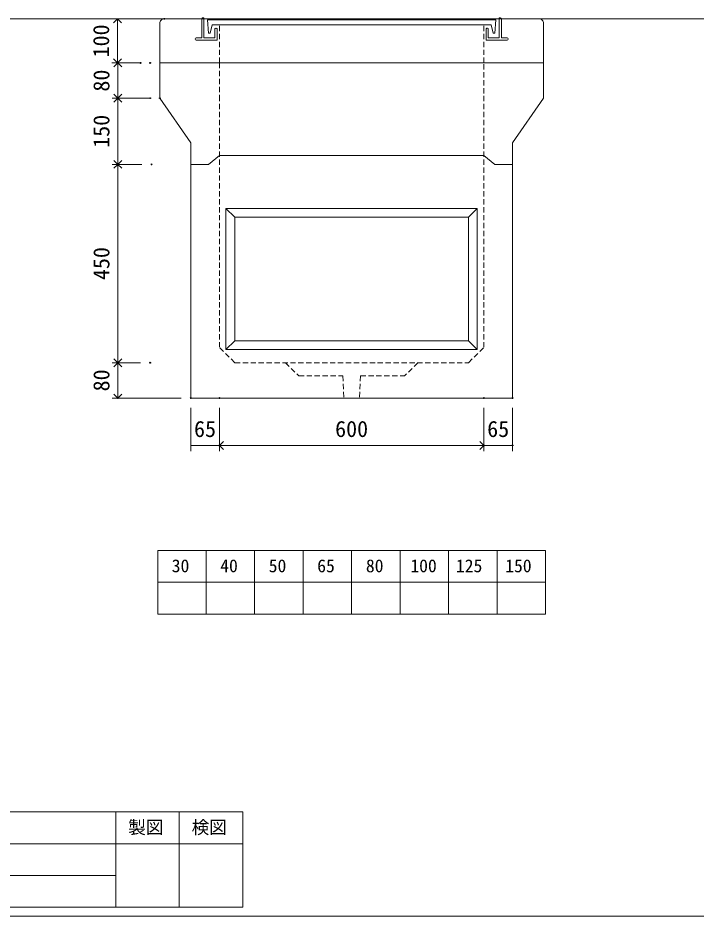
# Model space of a CAD drawing. Units: millimetres, scale not verified. Extents: x -4890 to 18495, y -2304 to 2304.
# Drawn here: x 308 to 1846, y -1971 to 66 of the extents above; entities that cross this region are included whole.
import ezdxf
from ezdxf.enums import TextEntityAlignment as Align

# ---------------------------------------------------------------- set-up
doc = ezdxf.new("R2010")
doc.units = ezdxf.units.MM
doc.header["$LTSCALE"] = 10
doc.header["$PDMODE"] = 32
doc.header["$PDSIZE"] = 2
doc.linetypes.add('DASHED1', pattern=[1.8, 1.2, -0.6])
doc.layers.add('0-1_Defpoints', color=7, linetype='Continuous')
for name, color, linetype, lineweight in [('0-2_waku', 7, 'Continuous', 18), ('0-3_gaikei', 7, 'Continuous', 18), ('0-4_kakure', 7, 'DASHED1', 5), ('0-5_sunpou', 7, 'Continuous', 5), ('0-9_uchigawa', 6, 'Continuous', 18), ('0-B_futa', 3, 'Continuous', 18), ('0-C_GL', 4, 'Continuous', 18), ('0-E_文字１', 7, 'Continuous', 18)]:
    doc.layers.add(name, color=color, linetype=linetype, lineweight=lineweight)
doc.styles.add('ＭＳ ゴシック', font='')
doc.styles.get('ＭＳ ゴシック').set_extended_font_data('MS Gothic')

# ---------------------------------------------------------------- blocks, each defined once
blk = doc.blocks.new('_Open90')
at = {"layer": '0-5_sunpou'}
blk.add_line((0, 0), (-1, 0), dxfattribs=at)
blk.add_lwpolyline([(-0.5, 0.5), (0, 0), (-0.5, -0.5)], dxfattribs=at)
blk = doc.blocks.new('D36')
at = {"layer": '0-1_Defpoints'}
for p in [(2055.32, 2164.36), (1981.89, 2084.36), (2077.32, 2084.36)]:
    blk.add_point(p, dxfattribs=at)
at = {"layer": '0-5_sunpou'}
for p, q in [((2033.32, 2164.36), (1968.89, 2164.36)), ((1981.89, 2146.36), (1981.89, 2102.36)), ((2055.32, 2084.36), (1968.89, 2084.36))]:
    blk.add_line(p, q, dxfattribs=at)
at = {"layer": '0-5_sunpou', "xscale": 18, "yscale": 18}
for p, rotation in [((1981.89, 2164.36), 90), ((1981.89, 2084.36), 270)]:
    blk.add_blockref('_Open90', p, dxfattribs=dict(at, rotation=rotation))
at = {"layer": '0-5_sunpou', "style": 'ＭＳ ゴシック'}
blk.add_text('80', height=36.66, rotation=90, dxfattribs=at).set_placement((1973.89, 2099.36), align=Align.BOTTOM_LEFT)
blk = doc.blocks.new('D37')
at = {"layer": '0-1_Defpoints'}
for p in [(2055.32, 2084.36), (1981.89, 1934.36), (2058.7, 1934.36)]:
    blk.add_point(p, dxfattribs=at)
at = {"layer": '0-5_sunpou'}
for p, q in [((2033.32, 2084.36), (1968.89, 2084.36)), ((1981.89, 2066.36), (1981.89, 1952.36)), ((2036.7, 1934.36), (1968.89, 1934.36))]:
    blk.add_line(p, q, dxfattribs=at)
at = {"layer": '0-5_sunpou', "xscale": 18, "yscale": 18}
for p, rotation in [((1981.89, 2084.36), 90), ((1981.89, 1934.36), 270)]:
    blk.add_blockref('_Open90', p, dxfattribs=dict(at, rotation=rotation))
at = {"layer": '0-5_sunpou', "style": 'ＭＳ ゴシック'}
blk.add_text('150', height=36.66, rotation=90, dxfattribs=at).set_placement((1973.89, 1971.86), align=Align.BOTTOM_LEFT)
blk = doc.blocks.new('D38')
at = {"layer": '0-1_Defpoints'}
for p in [(2147.32, 1404.36), (2212.32, 1404.36), (2212.32, 1296.89)]:
    blk.add_point(p, dxfattribs=at)
at = {"layer": '0-5_sunpou'}
for p, q in [((2147.32, 1382.36), (2147.32, 1283.89)), ((2212.32, 1382.36), (2212.32, 1283.89)), ((2147.32, 1296.89), (2212.32, 1296.89))]:
    blk.add_line(p, q, dxfattribs=at)
at = {"layer": '0-5_sunpou', "style": 'ＭＳ ゴシック'}
blk.add_text('65', height=36.66, dxfattribs=at).set_placement((2154.82, 1304.89), align=Align.BOTTOM_LEFT)
blk = doc.blocks.new('D16')
at = {"layer": '0-1_Defpoints'}
for p in [(2212.32, 1404.36), (2812.32, 1404.36), (2812.32, 1296.89)]:
    blk.add_point(p, dxfattribs=at)
at = {"layer": '0-5_sunpou'}
for p, q in [((2212.32, 1382.36), (2212.32, 1283.89)), ((2812.32, 1382.36), (2812.32, 1283.89)), ((2230.32, 1296.89), (2794.32, 1296.89))]:
    blk.add_line(p, q, dxfattribs=at)
at = {"layer": '0-5_sunpou', "xscale": 18, "yscale": 18, "rotation": 180}
blk.add_blockref('_Open90', (2212.32, 1296.89), dxfattribs=at)
at = {"layer": '0-5_sunpou', "xscale": 18, "yscale": 18}
blk.add_blockref('_Open90', (2812.32, 1296.89), dxfattribs=at)
at = {"layer": '0-5_sunpou', "style": 'ＭＳ ゴシック'}
blk.add_text('600', height=36.66, dxfattribs=at).set_placement((2474.82, 1304.89), align=Align.BOTTOM_LEFT)
blk = doc.blocks.new('D17')
at = {"layer": '0-1_Defpoints'}
for p in [(2812.32, 1404.36), (2877.32, 1404.36), (2877.32, 1296.89)]:
    blk.add_point(p, dxfattribs=at)
at = {"layer": '0-5_sunpou'}
for p, q in [((2812.32, 1382.36), (2812.32, 1283.89)), ((2877.32, 1382.36), (2877.32, 1283.89)), ((2812.32, 1296.89), (2877.32, 1296.89))]:
    blk.add_line(p, q, dxfattribs=at)
at = {"layer": '0-5_sunpou', "style": 'ＭＳ ゴシック'}
blk.add_text('65', height=36.66, dxfattribs=at).set_placement((2819.82, 1304.89), align=Align.BOTTOM_LEFT)
blk = doc.blocks.new('D18')
at = {"layer": '0-1_Defpoints'}
for p in [(2058.7, 1934.36), (1981.89, 1484.36), (2055.32, 1484.36)]:
    blk.add_point(p, dxfattribs=at)
at = {"layer": '0-5_sunpou'}
for p, q in [((2036.7, 1934.36), (1968.89, 1934.36)), ((1981.89, 1916.36), (1981.89, 1502.36)), ((2033.32, 1484.36), (1968.89, 1484.36))]:
    blk.add_line(p, q, dxfattribs=at)
at = {"layer": '0-5_sunpou', "xscale": 18, "yscale": 18}
for p, rotation in [((1981.89, 1934.36), 90), ((1981.89, 1484.36), 270)]:
    blk.add_blockref('_Open90', p, dxfattribs=dict(at, rotation=rotation))
at = {"layer": '0-5_sunpou', "style": 'ＭＳ ゴシック'}
blk.add_text('450', height=36.66, rotation=90, dxfattribs=at).set_placement((1973.89, 1671.86), align=Align.BOTTOM_LEFT)
blk = doc.blocks.new('D19')
at = {"layer": '0-1_Defpoints'}
for p in [(2055.32, 1484.36), (1981.89, 1404.36), (2147.32, 1404.36)]:
    blk.add_point(p, dxfattribs=at)
at = {"layer": '0-5_sunpou'}
for p, q in [((2033.32, 1484.36), (1968.89, 1484.36)), ((1981.89, 1466.36), (1981.89, 1422.36)), ((2125.32, 1404.36), (1968.89, 1404.36))]:
    blk.add_line(p, q, dxfattribs=at)
at = {"layer": '0-5_sunpou', "xscale": 18, "yscale": 18}
for p, rotation in [((1981.89, 1484.36), 90), ((1981.89, 1404.36), 270)]:
    blk.add_blockref('_Open90', p, dxfattribs=dict(at, rotation=rotation))
at = {"layer": '0-5_sunpou', "style": 'ＭＳ ゴシック'}
blk.add_text('80', height=36.66, rotation=90, dxfattribs=at).set_placement((1973.89, 1419.36), align=Align.BOTTOM_LEFT)
blk = doc.blocks.new('D20')
at = {"layer": '0-1_Defpoints'}
for p in [(2087.32, 2264.36), (1981.29, 2164.36), (2033.32, 2164.36)]:
    blk.add_point(p, dxfattribs=at)
at = {"layer": '0-5_sunpou'}
for p, q in [((2065.32, 2264.36), (1968.29, 2264.36)), ((1981.29, 2246.36), (1981.29, 2182.36)), ((2011.32, 2164.36), (1968.29, 2164.36))]:
    blk.add_line(p, q, dxfattribs=at)
at = {"layer": '0-5_sunpou', "xscale": 18, "yscale": 18}
for p, rotation in [((1981.29, 2264.36), 90), ((1981.29, 2164.36), 270)]:
    blk.add_blockref('_Open90', p, dxfattribs=dict(at, rotation=rotation))
at = {"layer": '0-5_sunpou', "style": 'ＭＳ ゴシック'}
blk.add_text('100', height=36.66, rotation=90, dxfattribs=at).set_placement((1973.29, 2176.86), align=Align.BOTTOM_LEFT)

msp = doc.modelspace()

# ---------------------------------------------------------------- linework, layer by layer
at = {"layer": '0-2_waku'}
for p, q in [((625, -1141.56), (625, -1285.56)), ((625, -1141.56), (625, -1285.56)), ((625, -1141.56), (625, -1285.56)), ((625, -1141.56), (625, -1285.56)), ((625, -1141.56), (1505, -1141.56)), ((735, -1141.56), (735, -1285.56)), ((845, -1141.56), (845, -1285.56)), ((845, -1141.56), (845, -1285.56)), ((955, -1141.56), (955, -1285.56)), ((1065, -1141.56), (1065, -1285.56)), ((1175, -1141.56), (1175, -1285.56)), ((1285, -1141.56), (1285, -1285.56)), ((1395, -1141.56), (1395, -1285.56)), ((1505, -1141.56), (1505, -1285.56)), ((625, -1213.56), (1505, -1213.56)), ((625, -1285.56), (1505, -1285.56)), ((-1210, -1734.56), (818, -1734.56)), ((530, -1734.56), (530, -1950.56)), ((530, -1734.56), (530, -1950.56)), ((674, -1734.56), (674, -1950.56)), ((818, -1734.56), (818, -1950.56)), ((-1210, -1806.56), (818, -1806.56)), ((-1210, -1878.56), (530, -1878.56)), ((-1210, -1950.56), (818, -1950.56)), ((-1230, -1970.56), (4890, -1970.56)), ((-1230, -1970.56), (4890, -1970.56)), ((-1230, -1970.56), (4890, -1970.56))]:
    msp.add_line(p, q, dxfattribs=at)
at = {"layer": '0-3_gaikei'}
for p, q in [((640, 64.44), (725, 64.44)), ((1405, 64.44), (1490, 64.44)), ((630, -35.56), (630, 54.44)), ((1500, -35.56), (1500, 54.44)), ((630, -35.56), (630, -115.56)), ((1500, -35.56), (630, -35.56)), ((1500, -35.56), (1500, -115.56)), ((700, -216.56), (630, -115.56)), ((1430, -216.56), (1500, -115.56)), ((700, -795.56), (700, -216.56)), ((1430, -216.56), (1430, -265.56)), ((740, -265.56), (765, -245.56)), ((765, -245.56), (1365, -245.56)), ((1365, -245.56), (1390, -265.56)), ((700, -265.56), (740, -265.56)), ((700, -265.56), (740, -265.56)), ((700, -265.56), (740, -265.56)), ((1430, -265.56), (1390, -265.56)), ((1430, -265.56), (1390, -265.56)), ((1430, -795.56), (1430, -265.56)), ((700, -795.56), (1430, -795.56))]:
    msp.add_line(p, q, dxfattribs=at)
msp.add_lwpolyline([(1390, -265.56), (1430, -265.56), (1390, -265.56), (1430, -265.56)], close=True, dxfattribs=at)
for centre, radius, start, end in [((639.42, 55.03), 9.44, 86.47383, 183.52617), ((1490.33, 54.78), 9.68, 358.04251, 91.95749)]:
    msp.add_arc(centre, radius, start, end, dxfattribs=at)
at = {"layer": '0-4_kakure'}
for p, q in [((765, -35.56), (765, 50.94)), ((1365, -35.56), (1365, 50.94)), ((765, -35.56), (765, -115.56)), ((1365, -680.56), (1365, -35.56)), ((765, -680.56), (765, -115.56)), ((800, -715.56), (765, -680.56)), ((1330, -715.56), (1365, -680.56)), ((800, -715.56), (1330, -715.56)), ((915, -715.56), (945, -745.56)), ((1215, -715.56), (1185, -745.56)), ((1085, -745.56), (1083, -795.56)), ((1085, -745.56), (1185, -745.56))]:
    msp.add_line(p, q, dxfattribs=at)
msp.add_lwpolyline([(945, -745.56), (1045, -745.56), (1047, -795.56)], dxfattribs=at)
at = {"layer": '0-9_uchigawa'}
for p, q in [((780, -365.56), (780, -685.56)), ((780, -365.56), (1350, -365.56)), ((780, -365.56), (800, -385.56)), ((1330, -385.56), (1350, -365.56)), ((1350, -365.56), (1350, -685.56)), ((800, -385.56), (800, -665.56)), ((800, -385.56), (800, -665.56)), ((800, -385.56), (1330, -385.56)), ((1330, -385.56), (1330, -665.56)), ((1330, -385.56), (1330, -665.56)), ((780, -685.56), (800, -665.56)), ((800, -665.56), (1065, -665.56)), ((1065, -665.56), (1330, -665.56)), ((1350, -685.56), (1330, -665.56)), ((780, -685.56), (1065, -685.56)), ((1065, -685.56), (1350, -685.56))]:
    msp.add_line(p, q, dxfattribs=at)
at = {"layer": '0-B_futa'}
for p, q in [((725, 64.44), (725, 21.44)), ((727, 66.44), (730, 66.44)), ((730, 66.44), (730, 21.44)), ((737.81, 61.94), (1392.14, 61.94)), ((737.81, 61.94), (740.3, 31.94)), ((1392.14, 61.94), (1389.89, 31.94)), ((1400, 66.44), (1400, 21.44)), ((1400, 66.44), (1403, 66.44)), ((1405, 64.44), (1405, 21.44)), ((748.33, 50.94), (744.01, 31.94)), ((748.33, 50.94), (1381.67, 50.94)), ((755, 41.44), (755, 21.44)), ((757, 43.44), (758, 43.44)), ((760, 41.44), (760, 16.44)), ((1370, 41.44), (1370, 16.44)), ((1373, 43.44), (1372, 43.44)), ((1375, 41.44), (1375, 21.44)), ((1381.67, 50.94), (1385.99, 31.94)), ((712, 21.44), (725, 21.44)), ((730, 21.44), (755, 21.44)), ((740.3, 31.94), (744.01, 31.94)), ((1400, 21.44), (1375, 21.44)), ((1389.89, 31.94), (1385.99, 31.94)), ((1418, 21.44), (1405, 21.44)), ((710, 19.44), (710, 18.44)), ((760, 16.44), (712, 16.44)), ((1370, 16.44), (1418, 16.44)), ((1420, 19.44), (1420, 18.44))]:
    msp.add_line(p, q, dxfattribs=at)
for centre, start, end in [((727, 64.44), 90, 180), ((1403, 64.44), 0, 90), ((757, 41.44), 90, 180), ((758, 41.44), 0, 90), ((1372, 41.44), 90, 180), ((1373, 41.44), 0, 90), ((712, 19.44), 90, 180), ((1418, 19.44), 0, 90), ((712, 18.44), 180, 270), ((1418, 18.44), 270, 0)]:
    msp.add_arc(centre, 2, start, end, dxfattribs=at)
at = {"layer": '0-C_GL'}
msp.add_line((-1230, 64.44), (4890, 64.44), dxfattribs=at)
msp.add_line((-1230, 64.44), (4890, 64.44), dxfattribs=at)
msp.add_line((-1230, 64.44), (4890, 64.44), dxfattribs=at)

# ---------------------------------------------------------------- block references
at = {"layer": '0-5_sunpou'}
for name in ['D20', 'D36', 'D37', 'D18', 'D19', 'D38', 'D16', 'D17']:
    msp.add_blockref(name, (-1447.32, -2199.92), dxfattribs=at)

# ---------------------------------------------------------------- texts
at = {"layer": '0-E_文字１', "style": 'ＭＳ ゴシック'}
for s, p in [('30', (656.93, -1199.62)), ('40', (766.93, -1199.62)), ('50', (876.93, -1199.62)), ('65', (986.93, -1199.62)), ('80', (1097.34, -1199.62)), ('100', (1198.21, -1199.62)), ('125', (1301.6, -1199.62)), ('150', (1413.36, -1199.62)), ('製図', (558.06, -1792.8)), ('検図', (702.06, -1792.8))]:
    msp.add_text(s, height=29.33, dxfattribs=at).set_placement(p, align=Align.BOTTOM_LEFT)

doc.saveas('drawing.dxf')
